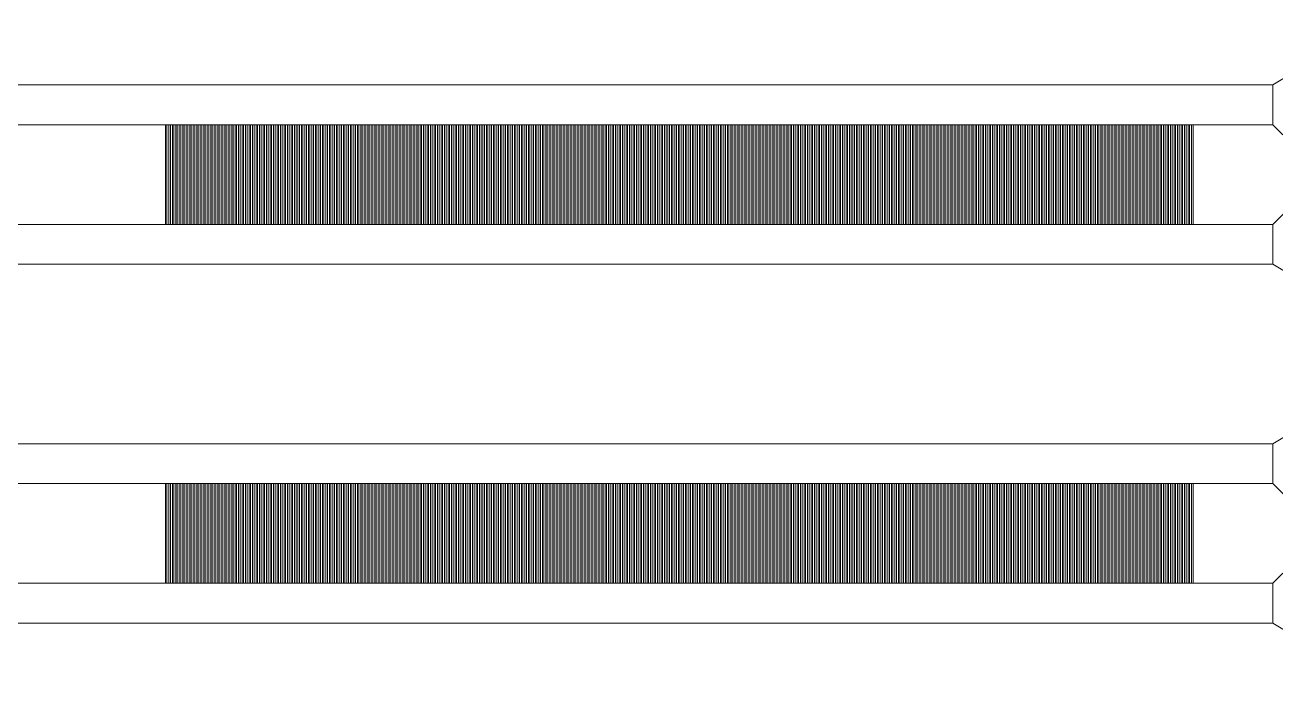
# Model space of a CAD drawing. Extents: x 1000 to 49000, y 2919 to 77300.
# Drawn here: x 34544 to 35172, y 43760 to 44090 of the extents above; entities that cross this region are included whole.
import ezdxf

# ---------------------------------------------------------------- set-up
doc = ezdxf.new("R2010")
doc.units = 13
doc.layers.add('Outer', color=1, linetype='Continuous', lineweight=0, true_color=0xff0000)

msp = doc.modelspace()

# ---------------------------------------------------------------- linework, layer by layer
at = {"layer": 'Outer'}
for points in [[(35220, 44090), (35170, 44060)], [(35170, 44040), (35170, 44060), (33660, 44060), (33660, 44040), (35170, 44040)], [(35170, 44060), (35170, 44040), (35180, 44030)], [(34615.5, 44040), (34614.75, 44040), (34614.75, 43990), (34615.5, 43990), (34615.5, 44040)], [(34617.25, 44040), (34616.5, 44040), (34616.5, 43990), (34617.25, 43990), (34617.25, 44040)], [(34619, 44040), (34618.25, 44040), (34618.25, 43990), (34619, 43990), (34619, 44040)], [(34620.75, 44040), (34620, 44040), (34620, 43990), (34620.75, 43990), (34620.75, 44040)], [(34622.5, 44040), (34621.75, 44040), (34621.75, 43990), (34622.5, 43990), (34622.5, 44040)], [(34624.25, 44040), (34623.5, 44040), (34623.5, 43990), (34624.25, 43990), (34624.25, 44040)], [(34626, 44040), (34625.25, 44040), (34625.25, 43990), (34626, 43990), (34626, 44040)], [(34627.75, 44040), (34627, 44040), (34627, 43990), (34627.75, 43990), (34627.75, 44040)], [(34629.5, 44040), (34628.75, 44040), (34628.75, 43990), (34629.5, 43990), (34629.5, 44040)], [(34631.25, 44040), (34630.5, 44040), (34630.5, 43990), (34631.25, 43990), (34631.25, 44040)], [(34633, 44040), (34632.25, 44040), (34632.25, 43990), (34633, 43990), (34633, 44040)], [(34634.75, 44040), (34634, 44040), (34634, 43990), (34634.75, 43990), (34634.75, 44040)], [(34636.5, 44040), (34635.75, 44040), (34635.75, 43990), (34636.5, 43990), (34636.5, 44040)], [(34638.25, 44040), (34637.5, 44040), (34637.5, 43990), (34638.25, 43990), (34638.25, 44040)], [(34640, 44040), (34639.25, 44040), (34639.25, 43990), (34640, 43990), (34640, 44040)], [(34641.75, 44040), (34641, 44040), (34641, 43990), (34641.75, 43990), (34641.75, 44040)], [(34643.5, 44040), (34642.75, 44040), (34642.75, 43990), (34643.5, 43990), (34643.5, 44040)], [(34645.25, 44040), (34644.5, 44040), (34644.5, 43990), (34645.25, 43990), (34645.25, 44040)], [(34647, 44040), (34646.25, 44040), (34646.25, 43990), (34647, 43990), (34647, 44040)], [(34648.75, 44040), (34648, 44040), (34648, 43990), (34648.75, 43990), (34648.75, 44040)], [(34650.5, 44040), (34649.75, 44040), (34649.75, 43990), (34650.5, 43990), (34650.5, 44040)], [(34652.25, 44040), (34651.5, 44040), (34651.5, 43990), (34652.25, 43990), (34652.25, 44040)], [(34654, 44040), (34653.25, 44040), (34653.25, 43990), (34654, 43990), (34654, 44040)], [(34655.75, 44040), (34655, 44040), (34655, 43990), (34655.75, 43990), (34655.75, 44040)], [(34657.5, 44040), (34656.75, 44040), (34656.75, 43990), (34657.5, 43990), (34657.5, 44040)], [(34659.25, 44040), (34658.5, 44040), (34658.5, 43990), (34659.25, 43990), (34659.25, 44040)], [(34661, 44040), (34660.25, 44040), (34660.25, 43990), (34661, 43990), (34661, 44040)], [(34662.75, 44040), (34662, 44040), (34662, 43990), (34662.75, 43990), (34662.75, 44040)], [(34664.5, 44040), (34663.75, 44040), (34663.75, 43990), (34664.5, 43990), (34664.5, 44040)], [(34666.25, 44040), (34665.5, 44040), (34665.5, 43990), (34666.25, 43990), (34666.25, 44040)], [(34668, 44040), (34667.25, 44040), (34667.25, 43990), (34668, 43990), (34668, 44040)], [(34669.75, 44040), (34669, 44040), (34669, 43990), (34669.75, 43990), (34669.75, 44040)], [(34671.5, 44040), (34670.75, 44040), (34670.75, 43990), (34671.5, 43990), (34671.5, 44040)], [(34673.25, 44040), (34672.5, 44040), (34672.5, 43990), (34673.25, 43990), (34673.25, 44040)], [(34675, 44040), (34674.25, 44040), (34674.25, 43990), (34675, 43990), (34675, 44040)], [(34676.75, 44040), (34676, 44040), (34676, 43990), (34676.75, 43990), (34676.75, 44040)], [(34678.5, 44040), (34677.75, 44040), (34677.75, 43990), (34678.5, 43990), (34678.5, 44040)], [(34680.25, 44040), (34679.5, 44040), (34679.5, 43990), (34680.25, 43990), (34680.25, 44040)], [(34682, 44040), (34681.25, 44040), (34681.25, 43990), (34682, 43990), (34682, 44040)], [(34683.75, 44040), (34683, 44040), (34683, 43990), (34683.75, 43990), (34683.75, 44040)], [(34685.5, 44040), (34684.75, 44040), (34684.75, 43990), (34685.5, 43990), (34685.5, 44040)], [(34687.25, 44040), (34686.5, 44040), (34686.5, 43990), (34687.25, 43990), (34687.25, 44040)], [(34689, 44040), (34688.25, 44040), (34688.25, 43990), (34689, 43990), (34689, 44040)], [(34690.75, 44040), (34690, 44040), (34690, 43990), (34690.75, 43990), (34690.75, 44040)], [(34692.5, 44040), (34691.75, 44040), (34691.75, 43990), (34692.5, 43990), (34692.5, 44040)], [(34694.25, 44040), (34693.5, 44040), (34693.5, 43990), (34694.25, 43990), (34694.25, 44040)], [(34696, 44040), (34695.25, 44040), (34695.25, 43990), (34696, 43990), (34696, 44040)], [(34697.75, 44040), (34697, 44040), (34697, 43990), (34697.75, 43990), (34697.75, 44040)], [(34699.5, 44040), (34698.75, 44040), (34698.75, 43990), (34699.5, 43990), (34699.5, 44040)], [(34701.25, 44040), (34700.5, 44040), (34700.5, 43990), (34701.25, 43990), (34701.25, 44040)], [(34703, 44040), (34702.25, 44040), (34702.25, 43990), (34703, 43990), (34703, 44040)], [(34704.75, 44040), (34704, 44040), (34704, 43990), (34704.75, 43990), (34704.75, 44040)], [(34706.5, 44040), (34705.75, 44040), (34705.75, 43990), (34706.5, 43990), (34706.5, 44040)], [(34708.25, 44040), (34707.5, 44040), (34707.5, 43990), (34708.25, 43990), (34708.25, 44040)], [(34710, 44040), (34709.25, 44040), (34709.25, 43990), (34710, 43990), (34710, 44040)], [(34711.75, 44040), (34711, 44040), (34711, 43990), (34711.75, 43990), (34711.75, 44040)], [(34713.5, 44040), (34712.75, 44040), (34712.75, 43990), (34713.5, 43990), (34713.5, 44040)], [(34715.25, 44040), (34714.5, 44040), (34714.5, 43990), (34715.25, 43990), (34715.25, 44040)], [(34717, 44040), (34716.25, 44040), (34716.25, 43990), (34717, 43990), (34717, 44040)], [(34718.75, 44040), (34718, 44040), (34718, 43990), (34718.75, 43990), (34718.75, 44040)], [(34720.5, 44040), (34719.75, 44040), (34719.75, 43990), (34720.5, 43990), (34720.5, 44040)], [(34722.25, 44040), (34721.5, 44040), (34721.5, 43990), (34722.25, 43990), (34722.25, 44040)], [(34724, 44040), (34723.25, 44040), (34723.25, 43990), (34724, 43990), (34724, 44040)], [(34725.75, 44040), (34725, 44040), (34725, 43990), (34725.75, 43990), (34725.75, 44040)], [(34727.5, 44040), (34726.75, 44040), (34726.75, 43990), (34727.5, 43990), (34727.5, 44040)], [(34729.25, 44040), (34728.5, 44040), (34728.5, 43990), (34729.25, 43990), (34729.25, 44040)], [(34731, 44040), (34730.25, 44040), (34730.25, 43990), (34731, 43990), (34731, 44040)], [(34732.75, 44040), (34732, 44040), (34732, 43990), (34732.75, 43990), (34732.75, 44040)], [(34734.5, 44040), (34733.75, 44040), (34733.75, 43990), (34734.5, 43990), (34734.5, 44040)], [(34736.25, 44040), (34735.5, 44040), (34735.5, 43990), (34736.25, 43990), (34736.25, 44040)], [(34738, 44040), (34737.25, 44040), (34737.25, 43990), (34738, 43990), (34738, 44040)], [(34739.75, 44040), (34739, 44040), (34739, 43990), (34739.75, 43990), (34739.75, 44040)], [(34741.5, 44040), (34740.75, 44040), (34740.75, 43990), (34741.5, 43990), (34741.5, 44040)], [(34743.25, 44040), (34742.5, 44040), (34742.5, 43990), (34743.25, 43990), (34743.25, 44040)], [(34745, 44040), (34744.25, 44040), (34744.25, 43990), (34745, 43990), (34745, 44040)], [(34746.75, 44040), (34746, 44040), (34746, 43990), (34746.75, 43990), (34746.75, 44040)], [(34748.5, 44040), (34747.75, 44040), (34747.75, 43990), (34748.5, 43990), (34748.5, 44040)], [(34750.25, 44040), (34749.5, 44040), (34749.5, 43990), (34750.25, 43990), (34750.25, 44040)], [(34752, 44040), (34751.25, 44040), (34751.25, 43990), (34752, 43990), (34752, 44040)], [(34753.75, 44040), (34753, 44040), (34753, 43990), (34753.75, 43990), (34753.75, 44040)], [(34755.5, 44040), (34754.75, 44040), (34754.75, 43990), (34755.5, 43990), (34755.5, 44040)], [(34757.25, 44040), (34756.5, 44040), (34756.5, 43990), (34757.25, 43990), (34757.25, 44040)], [(34759, 44040), (34758.25, 44040), (34758.25, 43990), (34759, 43990), (34759, 44040)], [(34760.75, 44040), (34760, 44040), (34760, 43990), (34760.75, 43990), (34760.75, 44040)], [(34762.5, 44040), (34761.75, 44040), (34761.75, 43990), (34762.5, 43990), (34762.5, 44040)], [(34764.25, 44040), (34763.5, 44040), (34763.5, 43990), (34764.25, 43990), (34764.25, 44040)], [(34766, 44040), (34765.25, 44040), (34765.25, 43990), (34766, 43990), (34766, 44040)], [(34767.75, 44040), (34767, 44040), (34767, 43990), (34767.75, 43990), (34767.75, 44040)], [(34769.5, 44040), (34768.75, 44040), (34768.75, 43990), (34769.5, 43990), (34769.5, 44040)], [(34771.25, 44040), (34770.5, 44040), (34770.5, 43990), (34771.25, 43990), (34771.25, 44040)], [(34773, 44040), (34772.25, 44040), (34772.25, 43990), (34773, 43990), (34773, 44040)], [(34774.75, 44040), (34774, 44040), (34774, 43990), (34774.75, 43990), (34774.75, 44040)], [(34776.5, 44040), (34775.75, 44040), (34775.75, 43990), (34776.5, 43990), (34776.5, 44040)], [(34778.25, 44040), (34777.5, 44040), (34777.5, 43990), (34778.25, 43990), (34778.25, 44040)], [(34780, 44040), (34779.25, 44040), (34779.25, 43990), (34780, 43990), (34780, 44040)], [(34781.75, 44040), (34781, 44040), (34781, 43990), (34781.75, 43990), (34781.75, 44040)], [(34783.5, 44040), (34782.75, 44040), (34782.75, 43990), (34783.5, 43990), (34783.5, 44040)], [(34785.25, 44040), (34784.5, 44040), (34784.5, 43990), (34785.25, 43990), (34785.25, 44040)], [(34787, 44040), (34786.25, 44040), (34786.25, 43990), (34787, 43990), (34787, 44040)], [(34788.75, 44040), (34788, 44040), (34788, 43990), (34788.75, 43990), (34788.75, 44040)], [(34790.5, 44040), (34789.75, 44040), (34789.75, 43990), (34790.5, 43990), (34790.5, 44040)], [(34792.25, 44040), (34791.5, 44040), (34791.5, 43990), (34792.25, 43990), (34792.25, 44040)], [(34794, 44040), (34793.25, 44040), (34793.25, 43990), (34794, 43990), (34794, 44040)], [(34795.75, 44040), (34795, 44040), (34795, 43990), (34795.75, 43990), (34795.75, 44040)], [(34797.5, 44040), (34796.75, 44040), (34796.75, 43990), (34797.5, 43990), (34797.5, 44040)], [(34799.25, 44040), (34798.5, 44040), (34798.5, 43990), (34799.25, 43990), (34799.25, 44040)], [(34801, 44040), (34800.25, 44040), (34800.25, 43990), (34801, 43990), (34801, 44040)], [(34802.75, 44040), (34802, 44040), (34802, 43990), (34802.75, 43990), (34802.75, 44040)], [(34804.5, 44040), (34803.75, 44040), (34803.75, 43990), (34804.5, 43990), (34804.5, 44040)], [(34806.25, 44040), (34805.5, 44040), (34805.5, 43990), (34806.25, 43990), (34806.25, 44040)], [(34808, 44040), (34807.25, 44040), (34807.25, 43990), (34808, 43990), (34808, 44040)], [(34809.75, 44040), (34809, 44040), (34809, 43990), (34809.75, 43990), (34809.75, 44040)], [(34811.5, 44040), (34810.75, 44040), (34810.75, 43990), (34811.5, 43990), (34811.5, 44040)], [(34813.25, 44040), (34812.5, 44040), (34812.5, 43990), (34813.25, 43990), (34813.25, 44040)], [(34815, 44040), (34814.25, 44040), (34814.25, 43990), (34815, 43990), (34815, 44040)], [(34816.75, 44040), (34816, 44040), (34816, 43990), (34816.75, 43990), (34816.75, 44040)], [(34818.5, 44040), (34817.75, 44040), (34817.75, 43990), (34818.5, 43990), (34818.5, 44040)], [(34820.25, 44040), (34819.5, 44040), (34819.5, 43990), (34820.25, 43990), (34820.25, 44040)], [(34822, 44040), (34821.25, 44040), (34821.25, 43990), (34822, 43990), (34822, 44040)], [(34823.75, 44040), (34823, 44040), (34823, 43990), (34823.75, 43990), (34823.75, 44040)], [(34825.5, 44040), (34824.75, 44040), (34824.75, 43990), (34825.5, 43990), (34825.5, 44040)], [(34827.25, 44040), (34826.5, 44040), (34826.5, 43990), (34827.25, 43990), (34827.25, 44040)], [(34829, 44040), (34828.25, 44040), (34828.25, 43990), (34829, 43990), (34829, 44040)], [(34830.75, 44040), (34830, 44040), (34830, 43990), (34830.75, 43990), (34830.75, 44040)], [(34832.5, 44040), (34831.75, 44040), (34831.75, 43990), (34832.5, 43990), (34832.5, 44040)], [(34834.25, 44040), (34833.5, 44040), (34833.5, 43990), (34834.25, 43990), (34834.25, 44040)], [(34836, 44040), (34835.25, 44040), (34835.25, 43990), (34836, 43990), (34836, 44040)], [(34837.75, 44040), (34837, 44040), (34837, 43990), (34837.75, 43990), (34837.75, 44040)], [(34839.5, 44040), (34838.75, 44040), (34838.75, 43990), (34839.5, 43990), (34839.5, 44040)], [(34841.25, 44040), (34840.5, 44040), (34840.5, 43990), (34841.25, 43990), (34841.25, 44040)], [(34843, 44040), (34842.25, 44040), (34842.25, 43990), (34843, 43990), (34843, 44040)], [(34844.75, 44040), (34844, 44040), (34844, 43990), (34844.75, 43990), (34844.75, 44040)], [(34846.5, 44040), (34845.75, 44040), (34845.75, 43990), (34846.5, 43990), (34846.5, 44040)], [(34848.25, 44040), (34847.5, 44040), (34847.5, 43990), (34848.25, 43990), (34848.25, 44040)], [(34850, 44040), (34849.25, 44040), (34849.25, 43990), (34850, 43990), (34850, 44040)], [(34851.75, 44040), (34851, 44040), (34851, 43990), (34851.75, 43990), (34851.75, 44040)], [(34853.5, 44040), (34852.75, 44040), (34852.75, 43990), (34853.5, 43990), (34853.5, 44040)], [(34855.25, 44040), (34854.5, 44040), (34854.5, 43990), (34855.25, 43990), (34855.25, 44040)], [(34857, 44040), (34856.25, 44040), (34856.25, 43990), (34857, 43990), (34857, 44040)], [(34858.75, 44040), (34858, 44040), (34858, 43990), (34858.75, 43990), (34858.75, 44040)], [(34860.5, 44040), (34859.75, 44040), (34859.75, 43990), (34860.5, 43990), (34860.5, 44040)], [(34862.25, 44040), (34861.5, 44040), (34861.5, 43990), (34862.25, 43990), (34862.25, 44040)], [(34864, 44040), (34863.25, 44040), (34863.25, 43990), (34864, 43990), (34864, 44040)], [(34865.75, 44040), (34865, 44040), (34865, 43990), (34865.75, 43990), (34865.75, 44040)], [(34867.5, 44040), (34866.75, 44040), (34866.75, 43990), (34867.5, 43990), (34867.5, 44040)], [(34869.25, 44040), (34868.5, 44040), (34868.5, 43990), (34869.25, 43990), (34869.25, 44040)], [(34871, 44040), (34870.25, 44040), (34870.25, 43990), (34871, 43990), (34871, 44040)], [(34872.75, 44040), (34872, 44040), (34872, 43990), (34872.75, 43990), (34872.75, 44040)], [(34874.5, 44040), (34873.75, 44040), (34873.75, 43990), (34874.5, 43990), (34874.5, 44040)], [(34876.25, 44040), (34875.5, 44040), (34875.5, 43990), (34876.25, 43990), (34876.25, 44040)], [(34878, 44040), (34877.25, 44040), (34877.25, 43990), (34878, 43990), (34878, 44040)], [(34879.75, 44040), (34879, 44040), (34879, 43990), (34879.75, 43990), (34879.75, 44040)], [(34881.5, 44040), (34880.75, 44040), (34880.75, 43990), (34881.5, 43990), (34881.5, 44040)], [(34883.25, 44040), (34882.5, 44040), (34882.5, 43990), (34883.25, 43990), (34883.25, 44040)], [(34885, 44040), (34884.25, 44040), (34884.25, 43990), (34885, 43990), (34885, 44040)], [(34886.75, 44040), (34886, 44040), (34886, 43990), (34886.75, 43990), (34886.75, 44040)], [(34888.5, 44040), (34887.75, 44040), (34887.75, 43990), (34888.5, 43990), (34888.5, 44040)], [(34890.25, 44040), (34889.5, 44040), (34889.5, 43990), (34890.25, 43990), (34890.25, 44040)], [(34892, 44040), (34891.25, 44040), (34891.25, 43990), (34892, 43990), (34892, 44040)], [(34893.75, 44040), (34893, 44040), (34893, 43990), (34893.75, 43990), (34893.75, 44040)], [(34895.5, 44040), (34894.75, 44040), (34894.75, 43990), (34895.5, 43990), (34895.5, 44040)], [(34897.25, 44040), (34896.5, 44040), (34896.5, 43990), (34897.25, 43990), (34897.25, 44040)], [(34899, 44040), (34898.25, 44040), (34898.25, 43990), (34899, 43990), (34899, 44040)], [(34900.75, 44040), (34900, 44040), (34900, 43990), (34900.75, 43990), (34900.75, 44040)], [(34902.5, 44040), (34901.75, 44040), (34901.75, 43990), (34902.5, 43990), (34902.5, 44040)], [(34904.25, 44040), (34903.5, 44040), (34903.5, 43990), (34904.25, 43990), (34904.25, 44040)], [(34906, 44040), (34905.25, 44040), (34905.25, 43990), (34906, 43990), (34906, 44040)], [(34907.75, 44040), (34907, 44040), (34907, 43990), (34907.75, 43990), (34907.75, 44040)], [(34909.5, 44040), (34908.75, 44040), (34908.75, 43990), (34909.5, 43990), (34909.5, 44040)], [(34911.25, 44040), (34910.5, 44040), (34910.5, 43990), (34911.25, 43990), (34911.25, 44040)], [(34913, 44040), (34912.25, 44040), (34912.25, 43990), (34913, 43990), (34913, 44040)], [(34914.75, 44040), (34914, 44040), (34914, 43990), (34914.75, 43990), (34914.75, 44040)], [(34916.5, 44040), (34915.75, 44040), (34915.75, 43990), (34916.5, 43990), (34916.5, 44040)], [(34918.25, 44040), (34917.5, 44040), (34917.5, 43990), (34918.25, 43990), (34918.25, 44040)], [(34920, 44040), (34919.25, 44040), (34919.25, 43990), (34920, 43990), (34920, 44040)], [(34921.75, 44040), (34921, 44040), (34921, 43990), (34921.75, 43990), (34921.75, 44040)], [(34923.5, 44040), (34922.75, 44040), (34922.75, 43990), (34923.5, 43990), (34923.5, 44040)], [(34925.25, 44040), (34924.5, 44040), (34924.5, 43990), (34925.25, 43990), (34925.25, 44040)], [(34927, 44040), (34926.25, 44040), (34926.25, 43990), (34927, 43990), (34927, 44040)], [(34928.75, 44040), (34928, 44040), (34928, 43990), (34928.75, 43990), (34928.75, 44040)], [(34930.5, 44040), (34929.75, 44040), (34929.75, 43990), (34930.5, 43990), (34930.5, 44040)], [(34932.25, 44040), (34931.5, 44040), (34931.5, 43990), (34932.25, 43990), (34932.25, 44040)], [(34934, 44040), (34933.25, 44040), (34933.25, 43990), (34934, 43990), (34934, 44040)], [(34935.75, 44040), (34935, 44040), (34935, 43990), (34935.75, 43990), (34935.75, 44040)], [(34937.5, 44040), (34936.75, 44040), (34936.75, 43990), (34937.5, 43990), (34937.5, 44040)], [(34939.25, 44040), (34938.5, 44040), (34938.5, 43990), (34939.25, 43990), (34939.25, 44040)], [(34941, 44040), (34940.25, 44040), (34940.25, 43990), (34941, 43990), (34941, 44040)], [(34942.75, 44040), (34942, 44040), (34942, 43990), (34942.75, 43990), (34942.75, 44040)], [(34944.5, 44040), (34943.75, 44040), (34943.75, 43990), (34944.5, 43990), (34944.5, 44040)], [(34946.25, 44040), (34945.5, 44040), (34945.5, 43990), (34946.25, 43990), (34946.25, 44040)], [(34948, 44040), (34947.25, 44040), (34947.25, 43990), (34948, 43990), (34948, 44040)], [(34949.75, 44040), (34949, 44040), (34949, 43990), (34949.75, 43990), (34949.75, 44040)], [(34951.5, 44040), (34950.75, 44040), (34950.75, 43990), (34951.5, 43990), (34951.5, 44040)], [(34953.25, 44040), (34952.5, 44040), (34952.5, 43990), (34953.25, 43990), (34953.25, 44040)], [(34955, 44040), (34954.25, 44040), (34954.25, 43990), (34955, 43990), (34955, 44040)], [(34956.75, 44040), (34956, 44040), (34956, 43990), (34956.75, 43990), (34956.75, 44040)], [(34958.5, 44040), (34957.75, 44040), (34957.75, 43990), (34958.5, 43990), (34958.5, 44040)], [(34960.25, 44040), (34959.5, 44040), (34959.5, 43990), (34960.25, 43990), (34960.25, 44040)], [(34962, 44040), (34961.25, 44040), (34961.25, 43990), (34962, 43990), (34962, 44040)], [(34963.75, 44040), (34963, 44040), (34963, 43990), (34963.75, 43990), (34963.75, 44040)], [(34965.5, 44040), (34964.75, 44040), (34964.75, 43990), (34965.5, 43990), (34965.5, 44040)], [(34967.25, 44040), (34966.5, 44040), (34966.5, 43990), (34967.25, 43990), (34967.25, 44040)], [(34969, 44040), (34968.25, 44040), (34968.25, 43990), (34969, 43990), (34969, 44040)], [(34970.75, 44040), (34970, 44040), (34970, 43990), (34970.75, 43990), (34970.75, 44040)], [(34972.5, 44040), (34971.75, 44040), (34971.75, 43990), (34972.5, 43990), (34972.5, 44040)], [(34974.25, 44040), (34973.5, 44040), (34973.5, 43990), (34974.25, 43990), (34974.25, 44040)], [(34976, 44040), (34975.25, 44040), (34975.25, 43990), (34976, 43990), (34976, 44040)], [(34977.75, 44040), (34977, 44040), (34977, 43990), (34977.75, 43990), (34977.75, 44040)], [(34979.5, 44040), (34978.75, 44040), (34978.75, 43990), (34979.5, 43990), (34979.5, 44040)], [(34981.25, 44040), (34980.5, 44040), (34980.5, 43990), (34981.25, 43990), (34981.25, 44040)], [(34983, 44040), (34982.25, 44040), (34982.25, 43990), (34983, 43990), (34983, 44040)], [(34984.75, 44040), (34984, 44040), (34984, 43990), (34984.75, 43990), (34984.75, 44040)], [(34986.5, 44040), (34985.75, 44040), (34985.75, 43990), (34986.5, 43990), (34986.5, 44040)], [(34988.25, 44040), (34987.5, 44040), (34987.5, 43990), (34988.25, 43990), (34988.25, 44040)], [(34990, 44040), (34989.25, 44040), (34989.25, 43990), (34990, 43990), (34990, 44040)], [(34991.75, 44040), (34991, 44040), (34991, 43990), (34991.75, 43990), (34991.75, 44040)], [(34993.5, 44040), (34992.75, 44040), (34992.75, 43990), (34993.5, 43990), (34993.5, 44040)], [(34995.25, 44040), (34994.5, 44040), (34994.5, 43990), (34995.25, 43990), (34995.25, 44040)], [(34997, 44040), (34996.25, 44040), (34996.25, 43990), (34997, 43990), (34997, 44040)], [(34998.75, 44040), (34998, 44040), (34998, 43990), (34998.75, 43990), (34998.75, 44040)], [(35000.5, 44040), (34999.75, 44040), (34999.75, 43990), (35000.5, 43990), (35000.5, 44040)], [(35002.25, 44040), (35001.5, 44040), (35001.5, 43990), (35002.25, 43990), (35002.25, 44040)], [(35004, 44040), (35003.25, 44040), (35003.25, 43990), (35004, 43990), (35004, 44040)], [(35005.75, 44040), (35005, 44040), (35005, 43990), (35005.75, 43990), (35005.75, 44040)], [(35007.5, 44040), (35006.75, 44040), (35006.75, 43990), (35007.5, 43990), (35007.5, 44040)], [(35009.25, 44040), (35008.5, 44040), (35008.5, 43990), (35009.25, 43990), (35009.25, 44040)], [(35011, 44040), (35010.25, 44040), (35010.25, 43990), (35011, 43990), (35011, 44040)], [(35012.75, 44040), (35012, 44040), (35012, 43990), (35012.75, 43990), (35012.75, 44040)], [(35014.5, 44040), (35013.75, 44040), (35013.75, 43990), (35014.5, 43990), (35014.5, 44040)], [(35016.25, 44040), (35015.5, 44040), (35015.5, 43990), (35016.25, 43990), (35016.25, 44040)], [(35018, 44040), (35017.25, 44040), (35017.25, 43990), (35018, 43990), (35018, 44040)], [(35019.75, 44040), (35019, 44040), (35019, 43990), (35019.75, 43990), (35019.75, 44040)], [(35021.5, 44040), (35020.75, 44040), (35020.75, 43990), (35021.5, 43990), (35021.5, 44040)], [(35023.25, 44040), (35022.5, 44040), (35022.5, 43990), (35023.25, 43990), (35023.25, 44040)], [(35025, 44040), (35024.25, 44040), (35024.25, 43990), (35025, 43990), (35025, 44040)], [(35026.75, 44040), (35026, 44040), (35026, 43990), (35026.75, 43990), (35026.75, 44040)], [(35028.5, 44040), (35027.75, 44040), (35027.75, 43990), (35028.5, 43990), (35028.5, 44040)], [(35030.25, 44040), (35029.5, 44040), (35029.5, 43990), (35030.25, 43990), (35030.25, 44040)], [(35032, 44040), (35031.25, 44040), (35031.25, 43990), (35032, 43990), (35032, 44040)], [(35033.75, 44040), (35033, 44040), (35033, 43990), (35033.75, 43990), (35033.75, 44040)], [(35035.5, 44040), (35034.75, 44040), (35034.75, 43990), (35035.5, 43990), (35035.5, 44040)], [(35037.25, 44040), (35036.5, 44040), (35036.5, 43990), (35037.25, 43990), (35037.25, 44040)], [(35039, 44040), (35038.25, 44040), (35038.25, 43990), (35039, 43990), (35039, 44040)], [(35040.75, 44040), (35040, 44040), (35040, 43990), (35040.75, 43990), (35040.75, 44040)], [(35042.5, 44040), (35041.75, 44040), (35041.75, 43990), (35042.5, 43990), (35042.5, 44040)], [(35044.25, 44040), (35043.5, 44040), (35043.5, 43990), (35044.25, 43990), (35044.25, 44040)], [(35046, 44040), (35045.25, 44040), (35045.25, 43990), (35046, 43990), (35046, 44040)], [(35047.75, 44040), (35047, 44040), (35047, 43990), (35047.75, 43990), (35047.75, 44040)], [(35049.5, 44040), (35048.75, 44040), (35048.75, 43990), (35049.5, 43990), (35049.5, 44040)], [(35051.25, 44040), (35050.5, 44040), (35050.5, 43990), (35051.25, 43990), (35051.25, 44040)], [(35053, 44040), (35052.25, 44040), (35052.25, 43990), (35053, 43990), (35053, 44040)], [(35054.75, 44040), (35054, 44040), (35054, 43990), (35054.75, 43990), (35054.75, 44040)], [(35056.5, 44040), (35055.75, 44040), (35055.75, 43990), (35056.5, 43990), (35056.5, 44040)], [(35058.25, 44040), (35057.5, 44040), (35057.5, 43990), (35058.25, 43990), (35058.25, 44040)], [(35060, 44040), (35059.25, 44040), (35059.25, 43990), (35060, 43990), (35060, 44040)], [(35061.75, 44040), (35061, 44040), (35061, 43990), (35061.75, 43990), (35061.75, 44040)], [(35063.5, 44040), (35062.75, 44040), (35062.75, 43990), (35063.5, 43990), (35063.5, 44040)], [(35065.25, 44040), (35064.5, 44040), (35064.5, 43990), (35065.25, 43990), (35065.25, 44040)], [(35067, 44040), (35066.25, 44040), (35066.25, 43990), (35067, 43990), (35067, 44040)], [(35068.75, 44040), (35068, 44040), (35068, 43990), (35068.75, 43990), (35068.75, 44040)], [(35070.5, 44040), (35069.75, 44040), (35069.75, 43990), (35070.5, 43990), (35070.5, 44040)], [(35072.25, 44040), (35071.5, 44040), (35071.5, 43990), (35072.25, 43990), (35072.25, 44040)], [(35074, 44040), (35073.25, 44040), (35073.25, 43990), (35074, 43990), (35074, 44040)], [(35075.75, 44040), (35075, 44040), (35075, 43990), (35075.75, 43990), (35075.75, 44040)], [(35077.5, 44040), (35076.75, 44040), (35076.75, 43990), (35077.5, 43990), (35077.5, 44040)], [(35079.25, 44040), (35078.5, 44040), (35078.5, 43990), (35079.25, 43990), (35079.25, 44040)], [(35081, 44040), (35080.25, 44040), (35080.25, 43990), (35081, 43990), (35081, 44040)], [(35082.75, 44040), (35082, 44040), (35082, 43990), (35082.75, 43990), (35082.75, 44040)], [(35084.5, 44040), (35083.75, 44040), (35083.75, 43990), (35084.5, 43990), (35084.5, 44040)], [(35086.25, 44040), (35085.5, 44040), (35085.5, 43990), (35086.25, 43990), (35086.25, 44040)], [(35088, 44040), (35087.25, 44040), (35087.25, 43990), (35088, 43990), (35088, 44040)], [(35089.75, 44040), (35089, 44040), (35089, 43990), (35089.75, 43990), (35089.75, 44040)], [(35091.5, 44040), (35090.75, 44040), (35090.75, 43990), (35091.5, 43990), (35091.5, 44040)], [(35093.25, 44040), (35092.5, 44040), (35092.5, 43990), (35093.25, 43990), (35093.25, 44040)], [(35095, 44040), (35094.25, 44040), (35094.25, 43990), (35095, 43990), (35095, 44040)], [(35096.75, 44040), (35096, 44040), (35096, 43990), (35096.75, 43990), (35096.75, 44040)], [(35098.5, 44040), (35097.75, 44040), (35097.75, 43990), (35098.5, 43990), (35098.5, 44040)], [(35100.25, 44040), (35099.5, 44040), (35099.5, 43990), (35100.25, 43990), (35100.25, 44040)], [(35102, 44040), (35101.25, 44040), (35101.25, 43990), (35102, 43990), (35102, 44040)], [(35103.75, 44040), (35103, 44040), (35103, 43990), (35103.75, 43990), (35103.75, 44040)], [(35105.5, 44040), (35104.75, 44040), (35104.75, 43990), (35105.5, 43990), (35105.5, 44040)], [(35107.25, 44040), (35106.5, 44040), (35106.5, 43990), (35107.25, 43990), (35107.25, 44040)], [(35109, 44040), (35108.25, 44040), (35108.25, 43990), (35109, 43990), (35109, 44040)], [(35110.75, 44040), (35110, 44040), (35110, 43990), (35110.75, 43990), (35110.75, 44040)], [(35112.5, 44040), (35111.75, 44040), (35111.75, 43990), (35112.5, 43990), (35112.5, 44040)], [(35114.25, 44040), (35113.5, 44040), (35113.5, 43990), (35114.25, 43990), (35114.25, 44040)], [(35116, 44040), (35115.25, 44040), (35115.25, 43990), (35116, 43990), (35116, 44040)], [(35117.75, 44040), (35117, 44040), (35117, 43990), (35117.75, 43990), (35117.75, 44040)], [(35119.5, 44040), (35118.75, 44040), (35118.75, 43990), (35119.5, 43990), (35119.5, 44040)], [(35121.25, 44040), (35120.5, 44040), (35120.5, 43990), (35121.25, 43990), (35121.25, 44040)], [(35123, 44040), (35122.25, 44040), (35122.25, 43990), (35123, 43990), (35123, 44040)], [(35124.75, 44040), (35124, 44040), (35124, 43990), (35124.75, 43990), (35124.75, 44040)], [(35126.5, 44040), (35125.75, 44040), (35125.75, 43990), (35126.5, 43990), (35126.5, 44040)], [(35128.25, 44040), (35127.5, 44040), (35127.5, 43990), (35128.25, 43990), (35128.25, 44040)], [(35130, 44040), (35129.25, 44040), (35129.25, 43990), (35130, 43990), (35130, 44040)], [(35180, 44000), (35170, 43990), (35170, 43970), (35220, 43940)], [(35170, 43990), (35170, 43970), (33660, 43970), (33660, 43990), (35170, 43990)], [(35220, 43910), (35170, 43880), (35170, 43860), (35180, 43850)], [(35170, 43860), (35170, 43880), (33660, 43880), (33660, 43860), (35170, 43860)], [(34615.5, 43860), (34614.75, 43860), (34614.75, 43810), (34615.5, 43810), (34615.5, 43860)], [(34617.25, 43860), (34616.5, 43860), (34616.5, 43810), (34617.25, 43810), (34617.25, 43860)], [(34619, 43860), (34618.25, 43860), (34618.25, 43810), (34619, 43810), (34619, 43860)], [(34620.75, 43860), (34620, 43860), (34620, 43810), (34620.75, 43810), (34620.75, 43860)], [(34622.5, 43860), (34621.75, 43860), (34621.75, 43810), (34622.5, 43810), (34622.5, 43860)], [(34624.25, 43860), (34623.5, 43860), (34623.5, 43810), (34624.25, 43810), (34624.25, 43860)], [(34626, 43860), (34625.25, 43860), (34625.25, 43810), (34626, 43810), (34626, 43860)], [(34627.75, 43860), (34627, 43860), (34627, 43810), (34627.75, 43810), (34627.75, 43860)], [(34629.5, 43860), (34628.75, 43860), (34628.75, 43810), (34629.5, 43810), (34629.5, 43860)], [(34631.25, 43860), (34630.5, 43860), (34630.5, 43810), (34631.25, 43810), (34631.25, 43860)], [(34633, 43860), (34632.25, 43860), (34632.25, 43810), (34633, 43810), (34633, 43860)], [(34634.75, 43860), (34634, 43860), (34634, 43810), (34634.75, 43810), (34634.75, 43860)], [(34636.5, 43860), (34635.75, 43860), (34635.75, 43810), (34636.5, 43810), (34636.5, 43860)], [(34638.25, 43860), (34637.5, 43860), (34637.5, 43810), (34638.25, 43810), (34638.25, 43860)], [(34640, 43860), (34639.25, 43860), (34639.25, 43810), (34640, 43810), (34640, 43860)], [(34641.75, 43860), (34641, 43860), (34641, 43810), (34641.75, 43810), (34641.75, 43860)], [(34643.5, 43860), (34642.75, 43860), (34642.75, 43810), (34643.5, 43810), (34643.5, 43860)], [(34645.25, 43860), (34644.5, 43860), (34644.5, 43810), (34645.25, 43810), (34645.25, 43860)], [(34647, 43860), (34646.25, 43860), (34646.25, 43810), (34647, 43810), (34647, 43860)], [(34648.75, 43860), (34648, 43860), (34648, 43810), (34648.75, 43810), (34648.75, 43860)], [(34650.5, 43860), (34649.75, 43860), (34649.75, 43810), (34650.5, 43810), (34650.5, 43860)], [(34652.25, 43860), (34651.5, 43860), (34651.5, 43810), (34652.25, 43810), (34652.25, 43860)], [(34654, 43860), (34653.25, 43860), (34653.25, 43810), (34654, 43810), (34654, 43860)], [(34655.75, 43860), (34655, 43860), (34655, 43810), (34655.75, 43810), (34655.75, 43860)], [(34657.5, 43860), (34656.75, 43860), (34656.75, 43810), (34657.5, 43810), (34657.5, 43860)], [(34659.25, 43860), (34658.5, 43860), (34658.5, 43810), (34659.25, 43810), (34659.25, 43860)], [(34661, 43860), (34660.25, 43860), (34660.25, 43810), (34661, 43810), (34661, 43860)], [(34662.75, 43860), (34662, 43860), (34662, 43810), (34662.75, 43810), (34662.75, 43860)], [(34664.5, 43860), (34663.75, 43860), (34663.75, 43810), (34664.5, 43810), (34664.5, 43860)], [(34666.25, 43860), (34665.5, 43860), (34665.5, 43810), (34666.25, 43810), (34666.25, 43860)], [(34668, 43860), (34667.25, 43860), (34667.25, 43810), (34668, 43810), (34668, 43860)], [(34669.75, 43860), (34669, 43860), (34669, 43810), (34669.75, 43810), (34669.75, 43860)], [(34671.5, 43860), (34670.75, 43860), (34670.75, 43810), (34671.5, 43810), (34671.5, 43860)], [(34673.25, 43860), (34672.5, 43860), (34672.5, 43810), (34673.25, 43810), (34673.25, 43860)], [(34675, 43860), (34674.25, 43860), (34674.25, 43810), (34675, 43810), (34675, 43860)], [(34676.75, 43860), (34676, 43860), (34676, 43810), (34676.75, 43810), (34676.75, 43860)], [(34678.5, 43860), (34677.75, 43860), (34677.75, 43810), (34678.5, 43810), (34678.5, 43860)], [(34680.25, 43860), (34679.5, 43860), (34679.5, 43810), (34680.25, 43810), (34680.25, 43860)], [(34682, 43860), (34681.25, 43860), (34681.25, 43810), (34682, 43810), (34682, 43860)], [(34683.75, 43860), (34683, 43860), (34683, 43810), (34683.75, 43810), (34683.75, 43860)], [(34685.5, 43860), (34684.75, 43860), (34684.75, 43810), (34685.5, 43810), (34685.5, 43860)], [(34687.25, 43860), (34686.5, 43860), (34686.5, 43810), (34687.25, 43810), (34687.25, 43860)], [(34689, 43860), (34688.25, 43860), (34688.25, 43810), (34689, 43810), (34689, 43860)], [(34690.75, 43860), (34690, 43860), (34690, 43810), (34690.75, 43810), (34690.75, 43860)], [(34692.5, 43860), (34691.75, 43860), (34691.75, 43810), (34692.5, 43810), (34692.5, 43860)], [(34694.25, 43860), (34693.5, 43860), (34693.5, 43810), (34694.25, 43810), (34694.25, 43860)], [(34696, 43860), (34695.25, 43860), (34695.25, 43810), (34696, 43810), (34696, 43860)], [(34697.75, 43860), (34697, 43860), (34697, 43810), (34697.75, 43810), (34697.75, 43860)], [(34699.5, 43860), (34698.75, 43860), (34698.75, 43810), (34699.5, 43810), (34699.5, 43860)], [(34701.25, 43860), (34700.5, 43860), (34700.5, 43810), (34701.25, 43810), (34701.25, 43860)], [(34703, 43860), (34702.25, 43860), (34702.25, 43810), (34703, 43810), (34703, 43860)], [(34704.75, 43860), (34704, 43860), (34704, 43810), (34704.75, 43810), (34704.75, 43860)], [(34706.5, 43860), (34705.75, 43860), (34705.75, 43810), (34706.5, 43810), (34706.5, 43860)], [(34708.25, 43860), (34707.5, 43860), (34707.5, 43810), (34708.25, 43810), (34708.25, 43860)], [(34710, 43860), (34709.25, 43860), (34709.25, 43810), (34710, 43810), (34710, 43860)], [(34711.75, 43860), (34711, 43860), (34711, 43810), (34711.75, 43810), (34711.75, 43860)], [(34713.5, 43860), (34712.75, 43860), (34712.75, 43810), (34713.5, 43810), (34713.5, 43860)], [(34715.25, 43860), (34714.5, 43860), (34714.5, 43810), (34715.25, 43810), (34715.25, 43860)], [(34717, 43860), (34716.25, 43860), (34716.25, 43810), (34717, 43810), (34717, 43860)], [(34718.75, 43860), (34718, 43860), (34718, 43810), (34718.75, 43810), (34718.75, 43860)], [(34720.5, 43860), (34719.75, 43860), (34719.75, 43810), (34720.5, 43810), (34720.5, 43860)], [(34722.25, 43860), (34721.5, 43860), (34721.5, 43810), (34722.25, 43810), (34722.25, 43860)], [(34724, 43860), (34723.25, 43860), (34723.25, 43810), (34724, 43810), (34724, 43860)], [(34725.75, 43860), (34725, 43860), (34725, 43810), (34725.75, 43810), (34725.75, 43860)], [(34727.5, 43860), (34726.75, 43860), (34726.75, 43810), (34727.5, 43810), (34727.5, 43860)], [(34729.25, 43860), (34728.5, 43860), (34728.5, 43810), (34729.25, 43810), (34729.25, 43860)], [(34731, 43860), (34730.25, 43860), (34730.25, 43810), (34731, 43810), (34731, 43860)], [(34732.75, 43860), (34732, 43860), (34732, 43810), (34732.75, 43810), (34732.75, 43860)], [(34734.5, 43860), (34733.75, 43860), (34733.75, 43810), (34734.5, 43810), (34734.5, 43860)], [(34736.25, 43860), (34735.5, 43860), (34735.5, 43810), (34736.25, 43810), (34736.25, 43860)], [(34738, 43860), (34737.25, 43860), (34737.25, 43810), (34738, 43810), (34738, 43860)], [(34739.75, 43860), (34739, 43860), (34739, 43810), (34739.75, 43810), (34739.75, 43860)], [(34741.5, 43860), (34740.75, 43860), (34740.75, 43810), (34741.5, 43810), (34741.5, 43860)], [(34743.25, 43860), (34742.5, 43860), (34742.5, 43810), (34743.25, 43810), (34743.25, 43860)], [(34745, 43860), (34744.25, 43860), (34744.25, 43810), (34745, 43810), (34745, 43860)], [(34746.75, 43860), (34746, 43860), (34746, 43810), (34746.75, 43810), (34746.75, 43860)], [(34748.5, 43860), (34747.75, 43860), (34747.75, 43810), (34748.5, 43810), (34748.5, 43860)], [(34750.25, 43860), (34749.5, 43860), (34749.5, 43810), (34750.25, 43810), (34750.25, 43860)], [(34752, 43860), (34751.25, 43860), (34751.25, 43810), (34752, 43810), (34752, 43860)], [(34753.75, 43860), (34753, 43860), (34753, 43810), (34753.75, 43810), (34753.75, 43860)], [(34755.5, 43860), (34754.75, 43860), (34754.75, 43810), (34755.5, 43810), (34755.5, 43860)], [(34757.25, 43860), (34756.5, 43860), (34756.5, 43810), (34757.25, 43810), (34757.25, 43860)], [(34759, 43860), (34758.25, 43860), (34758.25, 43810), (34759, 43810), (34759, 43860)], [(34760.75, 43860), (34760, 43860), (34760, 43810), (34760.75, 43810), (34760.75, 43860)], [(34762.5, 43860), (34761.75, 43860), (34761.75, 43810), (34762.5, 43810), (34762.5, 43860)], [(34764.25, 43860), (34763.5, 43860), (34763.5, 43810), (34764.25, 43810), (34764.25, 43860)], [(34766, 43860), (34765.25, 43860), (34765.25, 43810), (34766, 43810), (34766, 43860)], [(34767.75, 43860), (34767, 43860), (34767, 43810), (34767.75, 43810), (34767.75, 43860)], [(34769.5, 43860), (34768.75, 43860), (34768.75, 43810), (34769.5, 43810), (34769.5, 43860)], [(34771.25, 43860), (34770.5, 43860), (34770.5, 43810), (34771.25, 43810), (34771.25, 43860)], [(34773, 43860), (34772.25, 43860), (34772.25, 43810), (34773, 43810), (34773, 43860)], [(34774.75, 43860), (34774, 43860), (34774, 43810), (34774.75, 43810), (34774.75, 43860)], [(34776.5, 43860), (34775.75, 43860), (34775.75, 43810), (34776.5, 43810), (34776.5, 43860)], [(34778.25, 43860), (34777.5, 43860), (34777.5, 43810), (34778.25, 43810), (34778.25, 43860)], [(34780, 43860), (34779.25, 43860), (34779.25, 43810), (34780, 43810), (34780, 43860)], [(34781.75, 43860), (34781, 43860), (34781, 43810), (34781.75, 43810), (34781.75, 43860)], [(34783.5, 43860), (34782.75, 43860), (34782.75, 43810), (34783.5, 43810), (34783.5, 43860)], [(34785.25, 43860), (34784.5, 43860), (34784.5, 43810), (34785.25, 43810), (34785.25, 43860)], [(34787, 43860), (34786.25, 43860), (34786.25, 43810), (34787, 43810), (34787, 43860)], [(34788.75, 43860), (34788, 43860), (34788, 43810), (34788.75, 43810), (34788.75, 43860)], [(34790.5, 43860), (34789.75, 43860), (34789.75, 43810), (34790.5, 43810), (34790.5, 43860)], [(34792.25, 43860), (34791.5, 43860), (34791.5, 43810), (34792.25, 43810), (34792.25, 43860)], [(34794, 43860), (34793.25, 43860), (34793.25, 43810), (34794, 43810), (34794, 43860)], [(34795.75, 43860), (34795, 43860), (34795, 43810), (34795.75, 43810), (34795.75, 43860)], [(34797.5, 43860), (34796.75, 43860), (34796.75, 43810), (34797.5, 43810), (34797.5, 43860)], [(34799.25, 43860), (34798.5, 43860), (34798.5, 43810), (34799.25, 43810), (34799.25, 43860)], [(34801, 43860), (34800.25, 43860), (34800.25, 43810), (34801, 43810), (34801, 43860)], [(34802.75, 43860), (34802, 43860), (34802, 43810), (34802.75, 43810), (34802.75, 43860)], [(34804.5, 43860), (34803.75, 43860), (34803.75, 43810), (34804.5, 43810), (34804.5, 43860)], [(34806.25, 43860), (34805.5, 43860), (34805.5, 43810), (34806.25, 43810), (34806.25, 43860)], [(34808, 43860), (34807.25, 43860), (34807.25, 43810), (34808, 43810), (34808, 43860)], [(34809.75, 43860), (34809, 43860), (34809, 43810), (34809.75, 43810), (34809.75, 43860)], [(34811.5, 43860), (34810.75, 43860), (34810.75, 43810), (34811.5, 43810), (34811.5, 43860)], [(34813.25, 43860), (34812.5, 43860), (34812.5, 43810), (34813.25, 43810), (34813.25, 43860)], [(34815, 43860), (34814.25, 43860), (34814.25, 43810), (34815, 43810), (34815, 43860)], [(34816.75, 43860), (34816, 43860), (34816, 43810), (34816.75, 43810), (34816.75, 43860)], [(34818.5, 43860), (34817.75, 43860), (34817.75, 43810), (34818.5, 43810), (34818.5, 43860)], [(34820.25, 43860), (34819.5, 43860), (34819.5, 43810), (34820.25, 43810), (34820.25, 43860)], [(34822, 43860), (34821.25, 43860), (34821.25, 43810), (34822, 43810), (34822, 43860)], [(34823.75, 43860), (34823, 43860), (34823, 43810), (34823.75, 43810), (34823.75, 43860)], [(34825.5, 43860), (34824.75, 43860), (34824.75, 43810), (34825.5, 43810), (34825.5, 43860)], [(34827.25, 43860), (34826.5, 43860), (34826.5, 43810), (34827.25, 43810), (34827.25, 43860)], [(34829, 43860), (34828.25, 43860), (34828.25, 43810), (34829, 43810), (34829, 43860)], [(34830.75, 43860), (34830, 43860), (34830, 43810), (34830.75, 43810), (34830.75, 43860)], [(34832.5, 43860), (34831.75, 43860), (34831.75, 43810), (34832.5, 43810), (34832.5, 43860)], [(34834.25, 43860), (34833.5, 43860), (34833.5, 43810), (34834.25, 43810), (34834.25, 43860)], [(34836, 43860), (34835.25, 43860), (34835.25, 43810), (34836, 43810), (34836, 43860)], [(34837.75, 43860), (34837, 43860), (34837, 43810), (34837.75, 43810), (34837.75, 43860)], [(34839.5, 43860), (34838.75, 43860), (34838.75, 43810), (34839.5, 43810), (34839.5, 43860)], [(34841.25, 43860), (34840.5, 43860), (34840.5, 43810), (34841.25, 43810), (34841.25, 43860)], [(34843, 43860), (34842.25, 43860), (34842.25, 43810), (34843, 43810), (34843, 43860)], [(34844.75, 43860), (34844, 43860), (34844, 43810), (34844.75, 43810), (34844.75, 43860)], [(34846.5, 43860), (34845.75, 43860), (34845.75, 43810), (34846.5, 43810), (34846.5, 43860)], [(34848.25, 43860), (34847.5, 43860), (34847.5, 43810), (34848.25, 43810), (34848.25, 43860)], [(34850, 43860), (34849.25, 43860), (34849.25, 43810), (34850, 43810), (34850, 43860)], [(34851.75, 43860), (34851, 43860), (34851, 43810), (34851.75, 43810), (34851.75, 43860)], [(34853.5, 43860), (34852.75, 43860), (34852.75, 43810), (34853.5, 43810), (34853.5, 43860)], [(34855.25, 43860), (34854.5, 43860), (34854.5, 43810), (34855.25, 43810), (34855.25, 43860)], [(34857, 43860), (34856.25, 43860), (34856.25, 43810), (34857, 43810), (34857, 43860)], [(34858.75, 43860), (34858, 43860), (34858, 43810), (34858.75, 43810), (34858.75, 43860)], [(34860.5, 43860), (34859.75, 43860), (34859.75, 43810), (34860.5, 43810), (34860.5, 43860)], [(34862.25, 43860), (34861.5, 43860), (34861.5, 43810), (34862.25, 43810), (34862.25, 43860)], [(34864, 43860), (34863.25, 43860), (34863.25, 43810), (34864, 43810), (34864, 43860)], [(34865.75, 43860), (34865, 43860), (34865, 43810), (34865.75, 43810), (34865.75, 43860)], [(34867.5, 43860), (34866.75, 43860), (34866.75, 43810), (34867.5, 43810), (34867.5, 43860)], [(34869.25, 43860), (34868.5, 43860), (34868.5, 43810), (34869.25, 43810), (34869.25, 43860)], [(34871, 43860), (34870.25, 43860), (34870.25, 43810), (34871, 43810), (34871, 43860)], [(34872.75, 43860), (34872, 43860), (34872, 43810), (34872.75, 43810), (34872.75, 43860)], [(34874.5, 43860), (34873.75, 43860), (34873.75, 43810), (34874.5, 43810), (34874.5, 43860)], [(34876.25, 43860), (34875.5, 43860), (34875.5, 43810), (34876.25, 43810), (34876.25, 43860)], [(34878, 43860), (34877.25, 43860), (34877.25, 43810), (34878, 43810), (34878, 43860)], [(34879.75, 43860), (34879, 43860), (34879, 43810), (34879.75, 43810), (34879.75, 43860)], [(34881.5, 43860), (34880.75, 43860), (34880.75, 43810), (34881.5, 43810), (34881.5, 43860)], [(34883.25, 43860), (34882.5, 43860), (34882.5, 43810), (34883.25, 43810), (34883.25, 43860)], [(34885, 43860), (34884.25, 43860), (34884.25, 43810), (34885, 43810), (34885, 43860)], [(34886.75, 43860), (34886, 43860), (34886, 43810), (34886.75, 43810), (34886.75, 43860)], [(34888.5, 43860), (34887.75, 43860), (34887.75, 43810), (34888.5, 43810), (34888.5, 43860)], [(34890.25, 43860), (34889.5, 43860), (34889.5, 43810), (34890.25, 43810), (34890.25, 43860)], [(34892, 43860), (34891.25, 43860), (34891.25, 43810), (34892, 43810), (34892, 43860)], [(34893.75, 43860), (34893, 43860), (34893, 43810), (34893.75, 43810), (34893.75, 43860)], [(34895.5, 43860), (34894.75, 43860), (34894.75, 43810), (34895.5, 43810), (34895.5, 43860)], [(34897.25, 43860), (34896.5, 43860), (34896.5, 43810), (34897.25, 43810), (34897.25, 43860)], [(34899, 43860), (34898.25, 43860), (34898.25, 43810), (34899, 43810), (34899, 43860)], [(34900.75, 43860), (34900, 43860), (34900, 43810), (34900.75, 43810), (34900.75, 43860)], [(34902.5, 43860), (34901.75, 43860), (34901.75, 43810), (34902.5, 43810), (34902.5, 43860)], [(34904.25, 43860), (34903.5, 43860), (34903.5, 43810), (34904.25, 43810), (34904.25, 43860)], [(34906, 43860), (34905.25, 43860), (34905.25, 43810), (34906, 43810), (34906, 43860)], [(34907.75, 43860), (34907, 43860), (34907, 43810), (34907.75, 43810), (34907.75, 43860)], [(34909.5, 43860), (34908.75, 43860), (34908.75, 43810), (34909.5, 43810), (34909.5, 43860)], [(34911.25, 43860), (34910.5, 43860), (34910.5, 43810), (34911.25, 43810), (34911.25, 43860)], [(34913, 43860), (34912.25, 43860), (34912.25, 43810), (34913, 43810), (34913, 43860)], [(34914.75, 43860), (34914, 43860), (34914, 43810), (34914.75, 43810), (34914.75, 43860)], [(34916.5, 43860), (34915.75, 43860), (34915.75, 43810), (34916.5, 43810), (34916.5, 43860)], [(34918.25, 43860), (34917.5, 43860), (34917.5, 43810), (34918.25, 43810), (34918.25, 43860)], [(34920, 43860), (34919.25, 43860), (34919.25, 43810), (34920, 43810), (34920, 43860)], [(34921.75, 43860), (34921, 43860), (34921, 43810), (34921.75, 43810), (34921.75, 43860)], [(34923.5, 43860), (34922.75, 43860), (34922.75, 43810), (34923.5, 43810), (34923.5, 43860)], [(34925.25, 43860), (34924.5, 43860), (34924.5, 43810), (34925.25, 43810), (34925.25, 43860)], [(34927, 43860), (34926.25, 43860), (34926.25, 43810), (34927, 43810), (34927, 43860)], [(34928.75, 43860), (34928, 43860), (34928, 43810), (34928.75, 43810), (34928.75, 43860)], [(34930.5, 43860), (34929.75, 43860), (34929.75, 43810), (34930.5, 43810), (34930.5, 43860)], [(34932.25, 43860), (34931.5, 43860), (34931.5, 43810), (34932.25, 43810), (34932.25, 43860)], [(34934, 43860), (34933.25, 43860), (34933.25, 43810), (34934, 43810), (34934, 43860)], [(34935.75, 43860), (34935, 43860), (34935, 43810), (34935.75, 43810), (34935.75, 43860)], [(34937.5, 43860), (34936.75, 43860), (34936.75, 43810), (34937.5, 43810), (34937.5, 43860)], [(34939.25, 43860), (34938.5, 43860), (34938.5, 43810), (34939.25, 43810), (34939.25, 43860)], [(34941, 43860), (34940.25, 43860), (34940.25, 43810), (34941, 43810), (34941, 43860)], [(34942.75, 43860), (34942, 43860), (34942, 43810), (34942.75, 43810), (34942.75, 43860)], [(34944.5, 43860), (34943.75, 43860), (34943.75, 43810), (34944.5, 43810), (34944.5, 43860)], [(34946.25, 43860), (34945.5, 43860), (34945.5, 43810), (34946.25, 43810), (34946.25, 43860)], [(34948, 43860), (34947.25, 43860), (34947.25, 43810), (34948, 43810), (34948, 43860)], [(34949.75, 43860), (34949, 43860), (34949, 43810), (34949.75, 43810), (34949.75, 43860)], [(34951.5, 43860), (34950.75, 43860), (34950.75, 43810), (34951.5, 43810), (34951.5, 43860)], [(34953.25, 43860), (34952.5, 43860), (34952.5, 43810), (34953.25, 43810), (34953.25, 43860)], [(34955, 43860), (34954.25, 43860), (34954.25, 43810), (34955, 43810), (34955, 43860)], [(34956.75, 43860), (34956, 43860), (34956, 43810), (34956.75, 43810), (34956.75, 43860)], [(34958.5, 43860), (34957.75, 43860), (34957.75, 43810), (34958.5, 43810), (34958.5, 43860)], [(34960.25, 43860), (34959.5, 43860), (34959.5, 43810), (34960.25, 43810), (34960.25, 43860)], [(34962, 43860), (34961.25, 43860), (34961.25, 43810), (34962, 43810), (34962, 43860)], [(34963.75, 43860), (34963, 43860), (34963, 43810), (34963.75, 43810), (34963.75, 43860)], [(34965.5, 43860), (34964.75, 43860), (34964.75, 43810), (34965.5, 43810), (34965.5, 43860)], [(34967.25, 43860), (34966.5, 43860), (34966.5, 43810), (34967.25, 43810), (34967.25, 43860)], [(34969, 43860), (34968.25, 43860), (34968.25, 43810), (34969, 43810), (34969, 43860)], [(34970.75, 43860), (34970, 43860), (34970, 43810), (34970.75, 43810), (34970.75, 43860)], [(34972.5, 43860), (34971.75, 43860), (34971.75, 43810), (34972.5, 43810), (34972.5, 43860)], [(34974.25, 43860), (34973.5, 43860), (34973.5, 43810), (34974.25, 43810), (34974.25, 43860)], [(34976, 43860), (34975.25, 43860), (34975.25, 43810), (34976, 43810), (34976, 43860)], [(34977.75, 43860), (34977, 43860), (34977, 43810), (34977.75, 43810), (34977.75, 43860)], [(34979.5, 43860), (34978.75, 43860), (34978.75, 43810), (34979.5, 43810), (34979.5, 43860)], [(34981.25, 43860), (34980.5, 43860), (34980.5, 43810), (34981.25, 43810), (34981.25, 43860)], [(34983, 43860), (34982.25, 43860), (34982.25, 43810), (34983, 43810), (34983, 43860)], [(34984.75, 43860), (34984, 43860), (34984, 43810), (34984.75, 43810), (34984.75, 43860)], [(34986.5, 43860), (34985.75, 43860), (34985.75, 43810), (34986.5, 43810), (34986.5, 43860)], [(34988.25, 43860), (34987.5, 43860), (34987.5, 43810), (34988.25, 43810), (34988.25, 43860)], [(34990, 43860), (34989.25, 43860), (34989.25, 43810), (34990, 43810), (34990, 43860)], [(34991.75, 43860), (34991, 43860), (34991, 43810), (34991.75, 43810), (34991.75, 43860)], [(34993.5, 43860), (34992.75, 43860), (34992.75, 43810), (34993.5, 43810), (34993.5, 43860)], [(34995.25, 43860), (34994.5, 43860), (34994.5, 43810), (34995.25, 43810), (34995.25, 43860)], [(34997, 43860), (34996.25, 43860), (34996.25, 43810), (34997, 43810), (34997, 43860)], [(34998.75, 43860), (34998, 43860), (34998, 43810), (34998.75, 43810), (34998.75, 43860)], [(35000.5, 43860), (34999.75, 43860), (34999.75, 43810), (35000.5, 43810), (35000.5, 43860)], [(35002.25, 43860), (35001.5, 43860), (35001.5, 43810), (35002.25, 43810), (35002.25, 43860)], [(35004, 43860), (35003.25, 43860), (35003.25, 43810), (35004, 43810), (35004, 43860)], [(35005.75, 43860), (35005, 43860), (35005, 43810), (35005.75, 43810), (35005.75, 43860)], [(35007.5, 43860), (35006.75, 43860), (35006.75, 43810), (35007.5, 43810), (35007.5, 43860)], [(35009.25, 43860), (35008.5, 43860), (35008.5, 43810), (35009.25, 43810), (35009.25, 43860)], [(35011, 43860), (35010.25, 43860), (35010.25, 43810), (35011, 43810), (35011, 43860)], [(35012.75, 43860), (35012, 43860), (35012, 43810), (35012.75, 43810), (35012.75, 43860)], [(35014.5, 43860), (35013.75, 43860), (35013.75, 43810), (35014.5, 43810), (35014.5, 43860)], [(35016.25, 43860), (35015.5, 43860), (35015.5, 43810), (35016.25, 43810), (35016.25, 43860)], [(35018, 43860), (35017.25, 43860), (35017.25, 43810), (35018, 43810), (35018, 43860)], [(35019.75, 43860), (35019, 43860), (35019, 43810), (35019.75, 43810), (35019.75, 43860)], [(35021.5, 43860), (35020.75, 43860), (35020.75, 43810), (35021.5, 43810), (35021.5, 43860)], [(35023.25, 43860), (35022.5, 43860), (35022.5, 43810), (35023.25, 43810), (35023.25, 43860)], [(35025, 43860), (35024.25, 43860), (35024.25, 43810), (35025, 43810), (35025, 43860)], [(35026.75, 43860), (35026, 43860), (35026, 43810), (35026.75, 43810), (35026.75, 43860)], [(35028.5, 43860), (35027.75, 43860), (35027.75, 43810), (35028.5, 43810), (35028.5, 43860)], [(35030.25, 43860), (35029.5, 43860), (35029.5, 43810), (35030.25, 43810), (35030.25, 43860)], [(35032, 43860), (35031.25, 43860), (35031.25, 43810), (35032, 43810), (35032, 43860)], [(35033.75, 43860), (35033, 43860), (35033, 43810), (35033.75, 43810), (35033.75, 43860)], [(35035.5, 43860), (35034.75, 43860), (35034.75, 43810), (35035.5, 43810), (35035.5, 43860)], [(35037.25, 43860), (35036.5, 43860), (35036.5, 43810), (35037.25, 43810), (35037.25, 43860)], [(35039, 43860), (35038.25, 43860), (35038.25, 43810), (35039, 43810), (35039, 43860)], [(35040.75, 43860), (35040, 43860), (35040, 43810), (35040.75, 43810), (35040.75, 43860)], [(35042.5, 43860), (35041.75, 43860), (35041.75, 43810), (35042.5, 43810), (35042.5, 43860)], [(35044.25, 43860), (35043.5, 43860), (35043.5, 43810), (35044.25, 43810), (35044.25, 43860)], [(35046, 43860), (35045.25, 43860), (35045.25, 43810), (35046, 43810), (35046, 43860)], [(35047.75, 43860), (35047, 43860), (35047, 43810), (35047.75, 43810), (35047.75, 43860)], [(35049.5, 43860), (35048.75, 43860), (35048.75, 43810), (35049.5, 43810), (35049.5, 43860)], [(35051.25, 43860), (35050.5, 43860), (35050.5, 43810), (35051.25, 43810), (35051.25, 43860)], [(35053, 43860), (35052.25, 43860), (35052.25, 43810), (35053, 43810), (35053, 43860)], [(35054.75, 43860), (35054, 43860), (35054, 43810), (35054.75, 43810), (35054.75, 43860)], [(35056.5, 43860), (35055.75, 43860), (35055.75, 43810), (35056.5, 43810), (35056.5, 43860)], [(35058.25, 43860), (35057.5, 43860), (35057.5, 43810), (35058.25, 43810), (35058.25, 43860)], [(35060, 43860), (35059.25, 43860), (35059.25, 43810), (35060, 43810), (35060, 43860)], [(35061.75, 43860), (35061, 43860), (35061, 43810), (35061.75, 43810), (35061.75, 43860)], [(35063.5, 43860), (35062.75, 43860), (35062.75, 43810), (35063.5, 43810), (35063.5, 43860)], [(35065.25, 43860), (35064.5, 43860), (35064.5, 43810), (35065.25, 43810), (35065.25, 43860)], [(35067, 43860), (35066.25, 43860), (35066.25, 43810), (35067, 43810), (35067, 43860)], [(35068.75, 43860), (35068, 43860), (35068, 43810), (35068.75, 43810), (35068.75, 43860)], [(35070.5, 43860), (35069.75, 43860), (35069.75, 43810), (35070.5, 43810), (35070.5, 43860)], [(35072.25, 43860), (35071.5, 43860), (35071.5, 43810), (35072.25, 43810), (35072.25, 43860)], [(35074, 43860), (35073.25, 43860), (35073.25, 43810), (35074, 43810), (35074, 43860)], [(35075.75, 43860), (35075, 43860), (35075, 43810), (35075.75, 43810), (35075.75, 43860)], [(35077.5, 43860), (35076.75, 43860), (35076.75, 43810), (35077.5, 43810), (35077.5, 43860)], [(35079.25, 43860), (35078.5, 43860), (35078.5, 43810), (35079.25, 43810), (35079.25, 43860)], [(35081, 43860), (35080.25, 43860), (35080.25, 43810), (35081, 43810), (35081, 43860)], [(35082.75, 43860), (35082, 43860), (35082, 43810), (35082.75, 43810), (35082.75, 43860)], [(35084.5, 43860), (35083.75, 43860), (35083.75, 43810), (35084.5, 43810), (35084.5, 43860)], [(35086.25, 43860), (35085.5, 43860), (35085.5, 43810), (35086.25, 43810), (35086.25, 43860)], [(35088, 43860), (35087.25, 43860), (35087.25, 43810), (35088, 43810), (35088, 43860)], [(35089.75, 43860), (35089, 43860), (35089, 43810), (35089.75, 43810), (35089.75, 43860)], [(35091.5, 43860), (35090.75, 43860), (35090.75, 43810), (35091.5, 43810), (35091.5, 43860)], [(35093.25, 43860), (35092.5, 43860), (35092.5, 43810), (35093.25, 43810), (35093.25, 43860)], [(35095, 43860), (35094.25, 43860), (35094.25, 43810), (35095, 43810), (35095, 43860)], [(35096.75, 43860), (35096, 43860), (35096, 43810), (35096.75, 43810), (35096.75, 43860)], [(35098.5, 43860), (35097.75, 43860), (35097.75, 43810), (35098.5, 43810), (35098.5, 43860)], [(35100.25, 43860), (35099.5, 43860), (35099.5, 43810), (35100.25, 43810), (35100.25, 43860)], [(35102, 43860), (35101.25, 43860), (35101.25, 43810), (35102, 43810), (35102, 43860)], [(35103.75, 43860), (35103, 43860), (35103, 43810), (35103.75, 43810), (35103.75, 43860)], [(35105.5, 43860), (35104.75, 43860), (35104.75, 43810), (35105.5, 43810), (35105.5, 43860)], [(35107.25, 43860), (35106.5, 43860), (35106.5, 43810), (35107.25, 43810), (35107.25, 43860)], [(35109, 43860), (35108.25, 43860), (35108.25, 43810), (35109, 43810), (35109, 43860)], [(35110.75, 43860), (35110, 43860), (35110, 43810), (35110.75, 43810), (35110.75, 43860)], [(35112.5, 43860), (35111.75, 43860), (35111.75, 43810), (35112.5, 43810), (35112.5, 43860)], [(35114.25, 43860), (35113.5, 43860), (35113.5, 43810), (35114.25, 43810), (35114.25, 43860)], [(35116, 43860), (35115.25, 43860), (35115.25, 43810), (35116, 43810), (35116, 43860)], [(35117.75, 43860), (35117, 43860), (35117, 43810), (35117.75, 43810), (35117.75, 43860)], [(35119.5, 43860), (35118.75, 43860), (35118.75, 43810), (35119.5, 43810), (35119.5, 43860)], [(35121.25, 43860), (35120.5, 43860), (35120.5, 43810), (35121.25, 43810), (35121.25, 43860)], [(35123, 43860), (35122.25, 43860), (35122.25, 43810), (35123, 43810), (35123, 43860)], [(35124.75, 43860), (35124, 43860), (35124, 43810), (35124.75, 43810), (35124.75, 43860)], [(35126.5, 43860), (35125.75, 43860), (35125.75, 43810), (35126.5, 43810), (35126.5, 43860)], [(35128.25, 43860), (35127.5, 43860), (35127.5, 43810), (35128.25, 43810), (35128.25, 43860)], [(35130, 43860), (35129.25, 43860), (35129.25, 43810), (35130, 43810), (35130, 43860)], [(35180, 43820), (35170, 43810), (35170, 43790), (35220, 43760)], [(35170, 43810), (35170, 43790), (33660, 43790), (33660, 43810), (35170, 43810)]]:
    msp.add_lwpolyline(points, dxfattribs=at)

doc.saveas('drawing.dxf')
